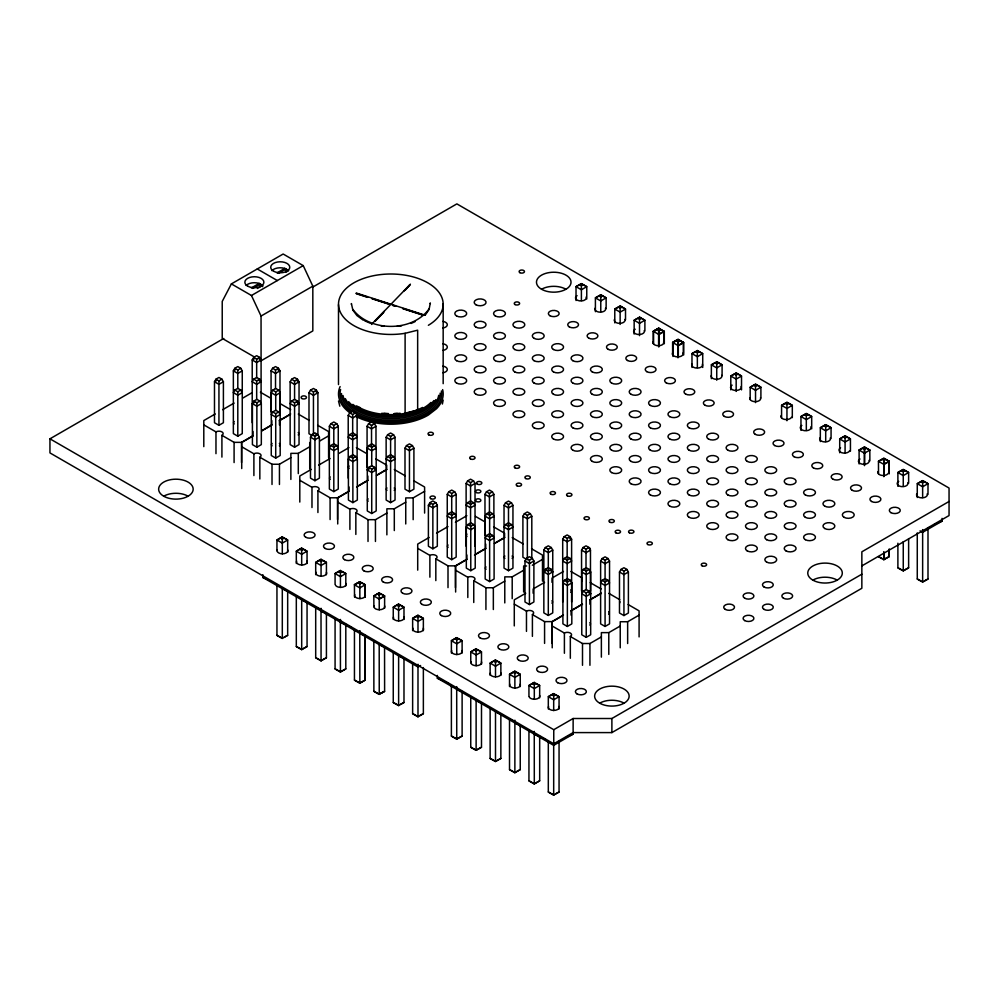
<?xml version="1.0" encoding="UTF-8"?>
<svg xmlns="http://www.w3.org/2000/svg" width="999" height="999" viewBox="0 0 999 999"><rect width="100%" height="100%" fill="white"/><g stroke="black" fill="none" stroke-linecap="round" stroke-linejoin="round"><path stroke-width="1.5" d="M442.382 404.033L443.169 400.112M261.051 360.814L312.824 330.931L312.824 286.164L303.221 265.609L283.154 254.021L231.381 283.903L222.228 301.423L222.228 338.399L254.358 356.955M215.971 379.17L214.485 381.743L214.485 422.727L218.943 425.299L223.401 422.727L223.401 381.743L221.915 379.17L218.943 377.46L215.971 379.17L218.943 380.881L221.915 379.17M234.827 368.281L233.354 370.854L233.354 433.616L237.799 436.188L242.257 433.616L242.257 370.854L240.771 368.281L237.799 366.571L234.827 368.281L237.799 369.992L240.771 368.281M234.827 390.06L233.354 392.632L237.799 395.204L242.257 392.632L240.771 390.06L237.799 388.349L234.827 390.06L237.799 391.77L240.771 390.06M254.433 358.678L252.21 359.965L256.668 362.537L261.114 359.965L259.628 357.392L256.668 355.681L253.696 357.392L252.21 359.965L252.21 422.727M253.696 379.17L252.21 381.743L256.668 384.315L261.114 381.743L259.628 379.17L256.668 377.46L253.696 379.17L256.668 380.881L259.628 379.17M271.066 411.838L271.066 370.854L272.552 368.281L275.524 366.571L278.496 368.281L279.982 370.854L279.982 411.838M253.896 401.061L252.41 403.633L252.41 444.617L256.868 447.19L261.326 444.617L261.326 403.633L259.84 401.061L256.868 399.35L253.896 401.061L256.868 402.784L259.84 401.061M271.266 392.744L272.752 390.172L275.724 388.461L278.696 390.172L280.182 392.744L280.182 455.507L275.724 458.079L271.266 455.507L271.266 392.744L275.724 395.317L280.182 392.744M272.752 411.95L271.266 414.523L275.724 417.095L280.182 414.523L278.696 411.95L275.724 410.239L272.752 411.95L275.724 413.673L278.696 411.95M290.135 381.855L291.621 379.283L294.58 377.572L297.552 379.283L299.038 381.855L299.038 444.617L294.58 447.19L290.135 444.617L290.135 381.855L294.58 384.428L299.038 381.855L296.815 380.569M291.621 401.061L290.135 403.633L294.58 406.206L299.038 403.633L297.552 401.061L294.58 399.35L291.621 401.061L294.58 402.784L297.552 401.061M312.337 435.664L308.991 433.728L308.991 392.744L310.477 390.172L313.449 388.461L316.421 390.172L317.894 392.744L317.894 433.728L315.672 435.015M310.489 437.175L311.975 434.602L314.947 432.879L317.919 434.602L319.405 437.175L319.405 478.146L314.947 480.719L310.489 478.146L310.489 437.175L314.947 439.747L319.405 437.175M329.358 426.286L330.844 423.713L333.803 421.99L336.775 423.713L338.261 426.286L338.261 489.035L333.803 491.608L329.358 489.035L329.358 426.286L333.803 428.858L338.261 426.286M330.844 445.492L329.358 448.064L333.803 450.636L338.261 448.064L336.775 445.492L333.803 443.768L330.844 445.492L333.803 447.202L336.775 445.492M348.214 478.146L348.214 415.397L349.7 412.824L352.672 411.113L355.644 412.824L357.118 415.397L357.118 458.416M349.7 434.602L348.214 437.175L352.672 439.747L357.118 437.175L355.644 434.602L352.672 432.879L349.7 434.602L352.672 436.313L355.644 434.602M367.07 467.27L367.07 426.286L368.556 423.713L371.528 421.99L374.5 423.713L375.986 426.286L375.986 449.051M348.414 459.065L349.9 456.493L352.872 454.782L355.844 456.493L357.33 459.065L357.33 500.049L352.872 502.622L348.414 500.049L348.414 459.065L352.872 461.638L357.33 459.065M367.282 448.176L368.768 445.604L371.728 443.893L374.7 445.604L376.186 448.176L376.186 510.939L371.728 513.511L367.282 510.939L367.282 448.176L371.728 450.749L376.186 448.176M367.282 469.955L368.768 467.382L371.728 465.671L374.7 467.382L376.186 469.955L371.728 472.527L367.282 469.955L369.505 468.668M386.138 437.287L387.624 434.715L390.597 433.004L393.556 434.715L395.042 437.287L395.042 500.049L390.597 502.622L386.138 500.049L386.138 437.287L390.597 439.86L395.042 437.287M387.624 456.493L386.138 459.065L390.597 461.638L395.042 459.065L393.556 456.493L390.597 454.782L387.624 456.493L390.597 458.204L393.556 456.493M404.995 448.176L406.481 445.604L409.453 443.893L412.425 445.604L413.911 448.176L413.911 489.16L409.453 491.733L404.995 489.16L404.995 448.176L409.453 450.749L413.911 448.176M429.882 502.672L428.396 505.244L428.396 546.228L432.854 548.801L437.312 546.228L437.312 505.244L435.826 502.672L432.854 500.949L429.882 502.672L432.854 504.383L435.826 502.672M447.252 494.355L448.738 491.783L451.71 490.072L454.682 491.783L456.168 494.355L456.168 557.105L451.71 559.677L447.252 557.105L447.252 494.355L451.71 496.928L456.168 494.355M448.738 513.561L447.252 516.133L451.71 518.706L456.168 516.133L454.682 513.561L451.71 511.838L448.738 513.561L451.71 515.272L454.682 513.561M466.121 546.228L466.121 483.466L467.594 480.894L470.566 479.183L473.538 480.894L475.024 483.466L475.024 546.228M467.594 502.672L466.121 505.244L470.566 507.817L475.024 505.244L473.538 502.672L470.566 500.949L467.594 502.672L470.566 504.383L473.538 502.672M484.977 535.339L484.977 494.355L486.463 491.783L489.435 490.072L492.395 491.783L493.881 494.355L493.881 517.12M466.321 527.135L467.807 524.562L470.779 522.852L473.751 524.562L475.224 527.135L475.224 568.119L470.779 570.691L466.321 568.119L466.321 527.135L470.779 529.707L475.224 527.135M485.177 516.246L486.663 513.673L489.635 511.963L492.607 513.673L494.093 516.246L494.093 579.008L489.635 581.58L485.177 579.008L485.177 516.246L489.635 518.818L494.093 516.246M486.663 535.452L485.177 538.024L489.635 540.596L494.093 538.024L492.607 535.452L489.635 533.741L486.663 535.452L489.635 537.162L492.607 535.452M504.033 505.357L505.519 502.784L508.491 501.073L511.463 502.784L512.949 505.357L512.949 568.119L508.491 570.691L504.033 568.119L504.033 505.357L508.491 507.929L512.949 505.357M505.519 524.562L504.033 527.135L508.491 529.707L512.949 527.135L511.463 524.562L508.491 522.852L505.519 524.562L508.491 526.273L511.463 524.562M527.347 559.802L522.902 557.23L522.902 516.246L524.388 513.673L527.347 511.963L530.319 513.673L531.805 516.246L531.805 557.23M524.987 561.001L526.473 558.429L529.433 556.718L532.405 558.429L533.891 561.001L533.891 601.985L529.433 604.557L524.987 601.985L524.987 561.001L529.433 563.573L533.891 561.001M543.843 550.112L545.329 547.539L548.301 545.829L551.273 547.539L552.747 550.112L552.747 612.874L548.301 615.446L543.843 612.874L543.843 550.112L548.301 552.684L552.747 550.112M543.843 571.89L545.329 569.318L548.301 567.607L551.273 569.318L552.747 571.89L548.301 574.462L543.843 571.89L546.066 570.604M562.699 601.985L562.699 539.223L564.185 536.65L567.157 534.94L570.129 536.65L571.615 539.223L571.615 601.985M564.185 558.429L562.699 561.001L567.157 563.573L571.615 561.001L570.129 558.429L567.157 556.718L564.185 558.429L567.157 560.152L570.129 558.429M581.555 591.096L581.555 550.112L583.041 547.539L586.013 545.829L588.985 547.539L590.471 550.112L590.471 591.096M562.912 582.904L564.398 580.332L567.357 578.608L570.329 580.332L571.815 582.904L571.815 623.875L567.357 626.448L562.912 623.875L562.912 582.904L567.357 585.476L571.815 582.904M581.768 572.015L583.254 569.442L586.226 567.719L589.185 569.442L590.671 572.015L590.671 634.765L586.226 637.337L581.768 634.765L581.768 572.015L586.226 574.587L590.671 572.015M583.254 591.221L581.768 593.793L586.226 596.366L590.671 593.793L589.185 591.221L586.226 589.497L583.254 591.221L586.226 592.931L589.185 591.221M600.624 561.126L602.11 558.553L605.082 556.83L608.054 558.553L609.54 561.126L609.54 623.875L605.082 626.448L600.624 623.875L600.624 561.126L605.082 563.698L609.54 561.126M602.11 580.332L600.624 582.904L605.082 585.476L609.54 582.904L608.054 580.332L605.082 578.608L602.11 580.332L605.082 582.042L608.054 580.332M619.48 572.015L620.966 569.442L623.938 567.719L626.91 569.442L628.396 572.015L628.396 612.999L623.938 615.559L619.48 612.999L619.48 572.015L623.938 574.587L628.396 572.015M429.095 308.828C412.637 332.168 369.93 332.105 352.872 309.453M425.287 315.01L429.095 309.478L430.294 302.922L430.294 303.571M371.978 323.876L390.996 304.22L425.05 315.197M391.196 304.021L409.815 284.752M374.775 321.166L384.29 311.326M403.658 291.296L410.077 284.665M375.149 321.266L383.604 312.525M405.681 289.685L410.402 284.153M277.035 272.902L284.777 268.431L288.361 270.392L284.777 268.431A9.515 5.495 0 0 0 271.878 270.642M251.323 287.949L259.128 283.454L262.612 285.464L262.612 286.651M278.334 273.351L284.777 269.63L287.163 270.929M252.622 288.399L259.128 284.64L261.451 285.989M257.405 288.461L262.612 285.464L259.128 283.454A9.515 5.495 0 0 0 246.116 285.464M286.039 272.14L288.624 270.642M231.381 283.903L251.461 295.492L303.221 265.609M261.114 404.508L261.051 316.046L312.824 286.164M949.05 501.473L861.85 551.81L861.85 588.274L611.888 732.592L573.139 732.592L553.758 743.78L49.95 452.909L49.95 438.823L223.764 338.461M312.699 287.125L456.868 203.883L949.05 488.049L949.05 515.559L861.85 565.909M216.721 380.457L214.485 381.743L218.943 384.315L223.401 381.743M235.577 369.568L233.354 370.854L237.799 373.426L242.257 370.854M253.696 357.392L256.668 359.103L259.628 357.392M272.552 368.281L275.524 369.992L278.496 368.281M215.235 413.973L203.796 420.579L203.796 446.64M222.652 409.69L234.091 403.097M242.782 398.077L251.686 392.932M254.645 402.347L252.41 403.633L256.868 406.206L261.326 403.633M272.752 390.172L275.724 391.895L278.696 390.172M291.621 379.283L294.58 381.006L297.552 379.283M310.477 390.172L313.449 391.895L316.421 390.172M203.796 424.862L215.971 431.893A4.196 2.423 0 0 1 221.915 431.893A4.196 2.423 0 0 1 221.915 435.327L234.091 442.357L241.521 442.357L252.947 435.751L252.947 431.468M261.651 430.731L271.815 424.862L271.815 420.579M279.233 420.579L290.672 413.973M253.159 435.876L241.721 442.47L241.721 468.543M261.85 430.856L272.015 424.987M289.598 414.835L279.445 420.704L279.445 424.987M311.975 434.602L314.947 436.313L317.919 434.602M330.844 423.713L333.803 425.424L336.775 423.713M349.7 412.824L352.672 414.535L355.644 412.824M586.763 298.963L586.763 286.663L581.393 283.566L576.023 286.663L576.023 300.512M579.632 284.777L581.393 283.766L586.763 286.663L581.393 289.772L576.023 286.663L579.632 284.777L581.393 285.789L583.141 284.777M357.118 415.397L352.672 417.969L348.214 415.397M241.721 446.765L253.896 453.796A4.196 2.423 0 0 1 259.84 453.796A4.196 2.423 0 0 1 259.84 457.217L272.015 464.248L279.445 464.248L290.871 457.654M290.871 479.433L290.871 453.359L298.301 453.359L309.727 446.765M319.692 441.009L328.596 435.876M368.556 423.713L371.528 425.424L374.5 423.713M606.131 308.616L606.131 297.852L600.774 294.755L595.404 297.852L595.404 311.688M599.013 295.966L600.774 294.942L606.131 297.852L600.774 300.949L595.404 297.852L599.013 295.966L600.774 296.978L602.522 295.966M375.986 426.286L371.528 428.858L367.07 426.286M311.238 469.405L299.8 476.011L299.8 502.072M318.656 465.122L330.095 458.516M338.786 453.496L348.951 447.627M349.9 456.493L352.872 458.204L355.844 456.493M368.768 445.604L371.728 447.315L374.7 445.604M387.624 434.715L390.597 436.426L393.556 434.715M625.511 319.805L625.511 309.041L620.142 305.944L614.785 309.041L614.785 322.877M620.142 308.167L621.902 307.143L625.511 309.041L620.142 312.138L614.785 309.041L618.393 307.143L620.142 308.167L620.142 324.438M368.768 467.382L371.728 469.093L374.7 467.382M406.481 445.604L409.453 447.315L412.425 445.604M644.892 330.994L644.892 320.229L639.522 317.133L634.153 320.229L634.153 334.066M639.522 319.343L641.271 318.331L644.892 320.229L639.522 323.326L634.153 320.229L637.762 318.331L639.522 319.343L639.522 335.627M299.8 480.294L311.975 487.325A4.196 2.423 0 0 1 317.919 487.325A4.196 2.423 0 0 1 317.919 490.759L330.095 497.789L337.525 497.789L348.951 491.183L348.951 486.9M357.654 486.163L367.819 480.294L367.819 476.011M376.511 475.274L386.675 469.405L386.675 465.122L375.711 458.791M349.163 491.308L337.724 497.902L337.724 523.963M356.581 487.012L368.019 480.419M376.71 475.399L386.875 469.53M287.675 552.31L287.675 540.009L282.305 536.913L276.948 540.009L276.948 550.774M280.557 538.124L282.305 539.135L284.066 538.124L287.675 540.009L282.305 543.119L276.948 540.009L282.305 536.913M664.31 343.743L664.31 331.443L658.603 328.147L653.234 331.243L653.234 343.544M656.842 329.345L658.603 328.334L660.701 329.558L658.953 330.569L656.842 329.345L653.234 331.243L658.953 334.54L664.31 331.443L660.351 329.345L658.603 330.369L658.603 346.641M653.583 331.443L658.953 328.346L653.583 331.443L653.583 343.743M658.603 334.34L663.96 331.243L663.96 342.008M307.055 563.498L307.055 551.198L301.686 548.101L296.316 551.198L296.316 563.498M299.925 549.313L301.686 550.324L303.446 549.313L307.055 551.198L301.686 554.295L296.316 551.198L301.686 548.101M683.691 354.932L683.691 342.632L677.971 339.335L672.614 342.432L672.614 354.732M676.223 340.534L677.971 339.523L683.691 342.632L678.321 345.729L672.614 342.432L676.223 340.534L678.321 341.758L680.082 340.734M672.964 342.632L678.321 339.535L672.964 342.632L672.964 356.468M337.724 502.185L349.9 509.215A4.196 2.423 0 0 1 355.844 509.215A4.196 2.423 0 0 1 355.844 512.649L368.019 519.68L375.449 519.68L386.875 513.074M386.875 534.852L386.875 508.791L394.305 508.791L405.744 502.185M405.744 523.963L405.744 497.902L413.161 497.902L424.6 491.308M677.971 345.529L683.341 342.432L683.341 353.196M326.423 574.687L326.423 562.387L321.066 559.29L315.696 562.387L315.696 574.687M319.305 560.489L321.066 561.513L322.814 560.489L326.423 562.387L321.066 565.484L315.696 562.387L321.066 559.29M430.619 503.958L428.396 505.244L432.854 507.817L437.312 505.244M702.722 367.457L702.722 353.621L697.352 350.524L691.982 353.621L691.982 367.457M448.738 491.783L451.71 493.494L454.682 491.783M467.594 480.894L470.566 482.604L473.538 480.894M697.352 352.734L699.113 351.723L702.722 353.621L697.352 356.718L691.982 353.621L695.591 351.723L697.352 352.734L697.352 367.482M475.024 483.466L470.566 486.038L466.121 483.466M345.804 585.876L345.804 573.576L340.434 570.479L335.077 573.576L335.077 584.34M338.686 571.678L340.434 572.689L342.195 571.678L345.804 573.576L340.434 576.673L335.077 573.576L340.434 570.479M722.09 375.562L722.09 364.81L716.733 361.713L711.363 364.81L711.363 378.646M486.463 491.783L489.435 493.494L492.395 491.783M716.733 363.923L718.481 362.912L722.09 364.81L716.733 367.907L711.363 364.81L714.972 362.912L716.733 363.923L716.733 380.207M493.881 494.355L489.435 496.928L484.977 494.355M429.145 537.474L417.707 544.08L417.707 570.142M436.563 533.191L448.002 526.585M455.419 522.302L466.858 515.696M354.508 597.09L354.445 584.765L359.815 581.668L365.234 584.79L365.234 597.09M361.576 582.867L365.234 584.79L359.815 587.862L354.445 584.765L359.865 581.693M354.445 584.765L358.117 582.904L359.865 583.916L361.626 582.904M741.52 389.86L741.52 376.024L736.163 372.927L730.793 376.024L730.793 389.86M467.807 524.562L470.779 526.273L473.751 524.562M486.663 513.673L489.635 515.384L492.607 513.673M505.519 502.784L508.491 504.507L511.463 502.784M734.402 374.126L736.163 373.114L741.52 376.024L736.163 379.121L730.793 376.024L734.402 374.126L736.163 375.137L737.911 374.126M276.948 584.602L276.948 635.339L282.305 638.436L287.675 635.339L287.675 590.759M379.245 592.882L373.826 595.953L373.876 606.743M380.944 594.055L384.615 595.978L379.245 599.075L373.826 595.953L379.195 592.857L384.615 595.978L384.615 608.279M380.994 594.08L379.195 595.067L379.245 609.84M379.195 599.05L384.553 595.953M524.388 513.673L527.347 515.384L530.319 513.673M760.901 397.977L760.901 387.212L755.531 384.116L750.174 387.212L750.174 399.513M753.783 385.314L755.531 384.303L760.901 387.212L755.531 390.309L750.174 387.212L753.783 385.314L755.531 386.326L757.292 385.314M531.805 516.246L527.347 518.818L522.902 516.246M296.316 595.791L296.316 646.528L301.686 649.625L307.055 646.528L307.055 601.935M417.707 548.364L429.882 555.394A4.196 2.423 0 0 1 435.826 555.394A4.196 2.423 0 0 1 435.826 558.828L448.002 565.859L455.419 565.859L466.858 559.253L466.858 554.969M475.549 554.233L485.714 548.364L485.714 544.08M494.418 543.344L504.582 537.474L504.582 533.191L493.618 526.86M467.057 559.378L455.631 565.971L455.631 592.032M474.488 555.082L485.926 548.488M494.617 543.468L504.782 537.599M403.983 619.467L403.983 607.167L398.626 604.07L393.256 607.167L393.256 619.467M396.865 605.269L398.626 606.281L400.374 605.269L403.983 607.167L398.626 610.264L393.256 607.167L398.626 604.07M315.696 606.98L315.696 657.717L321.066 660.814L326.423 657.717L326.423 613.124M423.364 630.656L423.364 618.356L417.994 615.259L412.637 618.356L412.637 630.656M792.307 417.644L792.307 405.344L786.95 402.247L781.58 405.344L781.58 417.644M416.246 616.458L417.994 617.469L419.755 616.458L423.364 618.356L417.994 621.453L412.637 618.356L417.994 615.259M785.189 403.446L786.95 402.435L792.307 405.344L786.95 408.441L781.58 405.344L785.189 403.446L786.95 404.458L788.698 403.446M526.473 558.429L529.433 560.152L532.405 558.429M545.329 547.539L548.301 549.263L551.273 547.539M564.185 536.65L567.157 538.374L570.129 536.65M335.077 618.169L335.077 668.905L340.434 672.002L345.804 668.905L345.804 624.313M455.631 570.267L467.807 577.297A4.196 2.423 0 0 1 473.751 577.297A4.196 2.423 0 0 1 473.751 580.719L485.926 587.749L493.344 587.749L504.782 581.143M504.782 602.921L504.782 576.86L512.2 576.86L523.638 570.267M532.33 565.247L542.494 559.378M811.688 428.833L811.688 416.533L806.318 413.436L800.961 416.533L800.961 430.369M804.57 414.635L806.318 413.623L811.688 416.533L806.318 419.63L800.961 416.533L804.57 414.635L806.318 415.646L808.079 414.635M545.329 569.318L548.301 571.041L551.273 569.318M583.041 547.539L586.013 549.263L588.985 547.539M361.626 682.017L359.815 682.991L354.445 680.082L354.445 629.345M354.445 680.082L359.865 683.216L365.234 680.119L365.234 635.526M590.471 550.112L586.013 552.684L581.555 550.112M525.724 593.244L514.285 599.837L514.285 625.911M544.58 582.355L533.154 588.96L533.154 593.244M563.448 571.465L552.01 578.071L552.01 582.355M462.112 653.021L462.112 640.721L456.743 637.624L451.386 640.721L451.386 653.021M831.068 438.486L831.068 427.722L825.698 424.625L820.329 427.722L820.329 441.558M454.995 638.836L456.743 639.847L458.504 638.836L462.112 640.721L456.743 643.818L451.386 640.721L456.743 637.624M823.938 425.824L825.698 424.812L831.068 427.722L825.698 430.819L820.329 427.722L823.938 425.824L825.698 426.835L827.447 425.824M420.591 665.521L417.994 667.007L262.874 577.459L269.543 580.431M564.398 580.332L567.357 582.042L570.329 580.332M583.254 569.442L586.226 571.153L589.185 569.442M602.11 558.553L605.082 560.264L608.054 558.553M379.195 694.18L384.615 691.308L384.553 646.69M379.195 694.367L384.615 691.308L380.944 693.169M481.493 664.21L481.493 651.91L476.123 648.813L470.754 651.91L470.754 662.674M850.436 451.211L850.436 438.911L845.079 435.801L839.709 438.911L839.709 452.747M474.375 650.024L476.123 651.036L477.884 650.024L481.493 651.91L476.123 655.007L470.754 651.91L476.123 648.813M843.318 437.013L845.079 436.001L850.436 438.911L845.079 442.008L839.709 438.911L843.318 437.013L845.079 438.024L846.827 437.013M620.966 569.442L623.938 571.153L626.91 569.442M393.256 651.76L393.256 702.497L398.626 705.594L403.983 702.497L403.983 657.904M514.285 604.133L526.473 611.163A4.196 2.423 0 0 1 532.405 611.163A4.196 2.423 0 0 1 532.405 614.585L544.58 621.615L552.01 621.615L563.448 615.022M570.866 610.726L582.305 604.133M589.722 599.837L601.161 593.244M562.375 615.871L552.21 621.74L552.21 647.802M582.504 604.245L571.078 610.851L571.078 615.134M601.373 593.356L589.934 599.962L589.934 604.245M500.861 675.399L500.861 663.099L495.504 660.002L490.134 663.099L490.134 675.399M864.447 453.184L869.867 450.124L864.447 446.99L859.09 450.087L859.14 463.961M493.743 661.201L495.504 662.225L497.252 661.201L500.861 663.099L495.504 666.196L490.134 663.099L495.504 660.002M859.14 450.124L864.51 447.028L866.258 448.226L864.447 449.213L862.699 448.201M412.637 662.936L412.637 713.673L417.994 716.783L423.364 713.673L423.364 667.557M520.242 686.588L520.242 674.288L514.872 671.191L509.515 674.288L509.515 686.588M513.124 672.389L514.872 673.401L516.633 672.389L520.242 674.288L514.872 677.384L509.515 674.288L514.872 671.191M882.129 459.415L883.878 458.404L885.638 459.415L883.828 460.402L883.828 476.673L883.878 460.427L882.067 459.378L878.458 461.276L878.521 473.613M883.828 464.373L889.197 461.276L889.247 473.613L889.197 461.276L883.828 458.179L878.458 461.276L883.878 464.41L889.247 461.313L885.576 459.378M552.21 626.023L564.398 633.054A4.196 2.423 0 0 1 570.329 633.054A4.196 2.423 0 0 1 570.329 636.488L582.504 643.518L589.934 643.518L601.373 636.912M601.373 657.13L601.373 632.629L608.791 632.629L620.229 626.023M620.229 647.802L620.229 621.74L627.647 621.74L639.085 615.134M539.672 697.801L539.672 685.501L534.303 682.404L528.946 685.501L528.946 696.266M908.628 483.254L908.628 472.502L903.258 469.393L897.889 472.502L897.889 486.338M532.554 683.616L534.303 684.627L536.063 683.616L539.672 685.501L534.303 688.598L528.946 685.501L534.303 682.404M901.498 470.604L903.258 469.592L908.628 472.502L903.258 475.599L897.889 472.502L901.498 470.604L903.258 471.615L905.007 470.604M451.386 685.314L451.386 736.051L456.743 739.148L462.112 736.051L462.112 691.47M559.053 708.99L559.053 696.69L553.683 693.593L548.314 696.69L548.314 708.99M927.996 494.443L927.996 483.678L922.639 480.581L917.269 483.678L917.269 497.514M551.923 694.792L553.683 695.816L555.444 694.792L559.053 696.69L553.683 699.787L548.314 696.69L553.683 693.593M920.878 481.793L922.639 480.769L927.996 483.678L922.639 486.775L917.269 483.678L920.878 481.793L922.639 482.804L924.387 481.793M470.754 696.503L470.754 747.24L476.123 750.336L481.493 747.24L481.493 702.647M490.134 707.692L490.134 758.428L495.504 761.525L500.861 758.428L500.861 713.835M49.95 438.823L553.758 729.695L573.139 718.506L611.888 718.506L861.85 574.188M927.721 528.359L930.256 526.898M573.139 718.506L573.114 734.128L553.683 745.354L437.325 678.171L437.325 675.424M942.057 518.381L942.057 521.128L922.639 532.342L920.054 530.844M883.828 559.515L885.638 558.528M509.515 718.88L509.515 769.617L514.872 772.714L520.242 769.617L520.242 725.024M528.946 730.094L528.946 780.831L534.303 783.928L539.672 780.831L539.672 736.238M897.889 543.219L897.889 567.819L903.258 570.916L908.628 567.819L908.628 538.611M548.314 741.283L548.314 792.02L553.683 795.117L559.053 792.02L559.053 741.283M917.269 532.879L917.269 579.008L922.639 582.105L927.996 579.008L927.996 528.271M284.066 637.237L287.675 635.339M307.055 646.528L301.686 649.437L296.316 646.528M326.423 657.717L321.066 660.626L315.696 657.717M345.804 668.905L340.434 671.803L335.077 668.905M361.576 681.98L365.234 680.119M862.749 448.226L859.09 450.087L864.51 453.221M400.374 704.382L403.983 702.497M419.755 715.571L423.364 713.673M462.112 736.051L456.743 738.96L451.386 736.051M481.493 747.24L476.123 750.149L470.754 747.24M500.861 758.428L495.504 761.338L490.134 758.428M885.576 558.503L889.247 556.63L889.247 548.951L889.197 556.605L883.828 559.702L878.458 556.605L882.129 558.528M520.242 769.617L514.872 772.514L509.515 769.617M905.007 569.717L908.628 567.819M539.672 780.831L534.303 783.74L528.946 780.831M924.387 580.906L927.996 579.008M555.444 793.905L559.053 792.02M411.051 323.464L415.097 321.616M934.065 524.687L942.057 521.128M566.458 737.112L573.114 734.128M405.107 333.304L417.657 330.182L417.657 410.065L405.107 413.186L405.107 333.304A52.335 30.22 0 0 1 338.636 302.035A52.335 30.22 0 0 1 412.275 276.661A52.335 30.22 0 0 1 428.371 325.287M397.227 326.186L401.598 325.824M526.61 565.971L523.638 565.971L523.638 592.032M381.181 325.986L384.103 326.186M356.243 293.019L390.646 304.108M356.393 293.456L366.433 296.691M372.177 298.551L389.398 304.096M392.669 305.157L395.641 306.106M403.047 308.491L423.801 315.185M356.243 293.669L367.707 297.365M372.003 298.751L389.21 304.295M392.47 305.357L395.429 306.306M402.834 308.691L423.564 315.372M364.722 320.829L370.229 323.201M282.255 588.648L286.251 590.421M301.636 599.825L309.628 603.396M326.336 613.398L321.004 611.013L321.004 608.279L321.066 660.814M347.103 625.212L340.384 622.202L340.384 619.467L340.434 672.002M366.471 636.4L359.765 633.391L359.765 630.656L359.865 683.216M379.195 644.605L383.191 646.39M398.564 655.794L406.556 659.365M437.325 678.171L443.981 681.143M456.693 689.36L463.349 692.332M476.073 700.536L480.069 702.322M495.442 711.725L503.434 715.296M514.872 722.951L520.204 725.324M534.253 734.128L540.909 737.112M683.341 342.432L679.732 340.534L677.971 341.546L677.971 357.829M866.208 448.201L869.867 450.124M897.889 567.819L901.498 569.717M917.269 579.008L920.878 580.906M276.948 635.339L282.305 638.249M373.826 640.534L373.876 691.308L379.245 694.218M393.256 702.497L398.626 705.394M412.637 713.673L417.994 716.583M548.314 792.02L553.683 794.929M621.902 307.143L620.142 305.944M641.271 318.331L639.522 317.133M699.113 351.723L697.352 350.524M718.481 362.912L716.733 361.713M257.267 268.968L277.347 280.557M258.891 358.678L261.114 359.965M277.747 369.568L279.982 370.854L275.524 373.426L271.066 370.854M315.672 391.458L317.894 392.744L313.449 395.317L308.991 392.744M569.38 537.937L571.615 539.223L567.157 541.795L562.699 539.223M258.891 380.457L261.114 381.743M296.815 402.347L299.038 403.633M260.377 392.207L271.328 398.526M279.708 403.371L290.672 409.69M298.301 414.098L309.253 420.429M317.632 425.262L328.596 431.593L328.596 457.654M356.381 447.627L367.345 453.958M394.305 469.53L405.269 475.849M413.636 480.694L424.6 487.012L424.6 513.074M475.499 516.408L485.239 522.027M512.2 537.599L523.164 543.918M531.543 548.763L542.494 555.082L542.494 581.143M570.866 571.465L581.83 577.797M590.209 582.629L601.161 588.96M608.791 593.356L619.755 599.687M628.121 604.52L639.085 610.851L639.085 636.912M373.963 468.668L376.186 469.955M550.524 570.604L552.747 571.89M588.448 592.507L590.671 593.793M377.435 594.055L379.245 595.104M317.245 607.804L319.792 609.265M348.376 625.774L350.974 627.272M445.304 681.73L447.852 683.204M511.063 719.705L513.611 721.166M542.245 737.699L544.792 739.173M373.826 691.271L379.245 694.405L379.195 643.568M363.349 320.242L356.955 315.572L352.872 310.115L351.386 303.571L351.386 304.233M251.461 295.492L261.051 316.046M338.499 400.986L339.822 406.193M922.639 482.804L922.639 497.539M922.639 529.607L922.639 582.105M903.258 471.615L903.258 486.351M903.258 541.708L903.258 570.916M883.878 552.047L883.878 559.727L883.828 552.01M869.817 450.087L869.867 460.889M845.079 438.024L845.079 452.759M825.698 426.835L825.698 441.583M806.318 415.646L806.318 430.394M786.95 404.458L786.95 420.741M755.531 386.326L755.531 402.609M736.163 375.137L736.163 391.421M678.321 341.758L678.321 356.493M658.953 330.569L658.953 346.84M627.647 621.74L627.647 643.518M623.938 571.153L623.938 615.559M611.888 718.506L611.888 732.592M608.791 632.629L608.791 654.407M605.082 560.264L605.082 580.394M605.082 582.042L605.082 626.448M600.774 296.978L600.774 311.713M589.934 643.518L589.934 665.297M586.226 571.153L586.226 589.76M586.226 592.931L586.226 637.337M586.013 549.263L586.013 569.38M582.504 643.518L582.504 665.297M581.393 285.789L581.393 300.524M570.329 636.488L570.329 658.266M567.357 578.608L567.357 580.332M567.357 582.042L567.357 626.448M567.157 538.374L567.157 558.491M567.157 560.152L567.157 580.269M564.398 633.054L564.398 653.271M553.758 729.695L553.758 743.78M553.683 695.816L553.683 710.551M553.683 742.607L553.683 795.117M552.01 621.615L552.01 643.393M548.301 549.263L548.301 569.38M548.301 571.041L548.301 615.446M544.58 621.615L544.58 643.393M534.303 684.627L534.303 699.362M534.253 731.393L534.303 783.928M532.405 614.585L532.405 636.363M529.433 560.152L529.433 604.557M527.347 515.384L527.347 558.279M526.473 611.163L526.473 631.38M514.872 673.401L514.872 688.149M514.872 720.204L514.872 772.714M512.2 576.86L512.2 598.638M508.491 504.507L508.491 524.625M508.491 526.273L508.491 570.691M495.504 662.225L495.504 676.96M495.504 710.714L495.504 761.525M493.344 587.749L493.344 609.527M489.635 515.384L489.635 535.514M489.635 537.162L489.635 581.58M489.435 493.494L489.435 513.623M485.926 587.749L485.926 609.527M476.123 651.036L476.123 665.771M476.123 699.525L476.123 750.336M473.751 580.719L473.751 602.497M470.779 526.273L470.779 570.691M470.566 482.604L470.566 502.734M470.566 504.383L470.566 524.512M467.807 577.297L467.807 597.514M456.743 639.847L456.743 654.582M456.693 686.613L456.743 739.148M455.419 565.859L455.419 587.637M451.71 493.494L451.71 513.623M451.71 515.272L451.71 559.677M448.002 565.859L448.002 587.637M443.169 303.796L443.169 383.678M435.826 558.828L435.826 580.606M432.854 504.383L432.854 548.801M429.882 555.394L429.882 577.172M417.994 617.469L417.994 632.217M417.994 664.273L417.994 716.783M413.161 497.902L413.161 519.68M409.453 447.315L409.453 491.733M398.626 606.281L398.626 621.028M398.626 654.782L398.626 705.594M394.305 508.791L394.305 530.569M390.597 436.426L390.597 456.555M390.597 458.204L390.597 502.622M375.449 519.68L375.449 541.458M371.728 447.315L371.728 465.934M371.728 469.093L371.728 513.511M371.603 323.788L371.603 324.45M371.528 425.424L371.528 445.554M368.019 519.68L368.019 541.458M365.184 584.765L365.184 597.065M365.184 635.501L365.184 680.082M359.815 583.878L359.865 598.651M355.844 512.649L355.844 534.428M352.872 458.204L352.872 502.622M352.672 414.535L352.672 434.665M352.672 436.313L352.672 456.443M349.9 509.215L349.9 529.445M340.434 572.689L340.434 587.437M338.499 304.67L338.499 384.553M337.525 497.789L337.525 519.567M333.803 425.424L333.803 445.554M333.803 447.202L333.803 491.608M330.095 497.789L330.095 519.567M321.066 561.513L321.066 576.248M317.919 490.759L317.919 512.537M314.947 436.313L314.947 480.719M313.449 391.895L313.449 434.79M311.975 487.325L311.975 507.542M309.727 442.47L309.727 468.543M301.686 550.324L301.686 565.059M301.686 598.813L301.686 649.625M298.301 453.359L298.301 473.588M294.58 381.006L294.58 399.612M294.58 402.784L294.58 447.19M284.777 268.431L284.777 269.63M282.305 539.135L282.305 553.871M282.305 587.624L282.305 638.436M279.445 464.248L279.445 484.478M275.724 391.895L275.724 410.502M275.724 413.673L275.724 458.079M275.524 369.992L275.524 388.599M272.015 464.248L272.015 484.478M262.874 574.712L262.937 577.484M259.84 457.217L259.84 478.996M259.128 283.454L259.128 284.64M256.868 402.784L256.868 447.19M256.668 359.103L256.668 377.722M256.668 380.881L256.668 399.488M253.896 453.796L253.896 475.574M241.521 442.357L241.521 462.574M237.799 369.992L237.799 388.599M237.799 391.77L237.799 436.188M234.091 442.357L234.091 462.574M221.915 435.327L221.915 457.105M218.943 380.881L218.943 425.299M215.971 431.893L215.971 453.671M512.125 556.018A4.196 2.423 0 0 1 512.125 558.441M504.857 558.441A4.196 2.423 0 0 1 504.857 556.018M486.001 569.33A4.196 2.423 0 0 1 486.001 566.908M466.933 536.55A4.196 2.423 0 0 1 466.933 534.128M448.076 547.44A4.196 2.423 0 0 1 448.076 545.004M349.026 468.481A4.196 2.423 0 0 1 349.026 466.046M330.169 479.37A4.196 2.423 0 0 1 330.169 476.935M394.23 487.949A4.196 2.423 0 0 1 394.23 490.372M386.95 490.372A4.196 2.423 0 0 1 386.95 487.949M368.094 501.261A4.196 2.423 0 0 1 368.094 498.838M298.226 432.517A4.196 2.423 0 0 1 298.226 434.94M279.37 443.406A4.196 2.423 0 0 1 279.37 445.829M272.09 445.829A4.196 2.423 0 0 1 272.09 443.406M234.166 423.938A4.196 2.423 0 0 1 234.166 421.516M812.836 580.119A17.258 9.965 0 0 0 841.707 575.649A17.258 9.965 0 0 0 820.566 563.436A17.258 9.965 0 0 0 812.836 580.119A17.258 9.965 0 0 1 837.237 580.119M541.545 289.248A17.258 9.965 0 0 0 570.429 284.777A17.258 9.965 0 0 0 549.288 272.565A17.258 9.965 0 0 0 541.545 289.248A17.258 9.965 0 0 1 565.958 289.248M599.687 703.171A17.258 9.965 0 0 0 628.558 698.701A17.258 9.965 0 0 0 607.417 686.5A17.258 9.965 0 0 0 599.687 703.171A17.258 9.965 0 0 1 624.088 703.171M442.907 321.403A5.932 3.422 0 0 1 447.302 324.712A5.932 3.422 0 0 1 442.907 328.022M163.699 496.203A17.258 9.965 0 0 0 192.57 491.745A17.258 9.965 0 0 0 171.428 479.532A17.258 9.965 0 0 0 163.699 496.203A17.258 9.965 0 0 1 188.112 496.203M442.907 366.146A5.932 3.422 0 0 1 447.302 369.455A5.932 3.422 0 0 1 442.907 372.764M760.489 397.739A5.395 3.109 0 0 1 755.281 401.66A5.395 3.109 0 0 1 750.062 397.739M588.361 547.514A2.697 1.561 0 0 1 589.572 550.112M442.907 343.768A5.932 3.422 0 0 1 447.302 347.078A5.932 3.422 0 0 1 442.907 350.387M345.816 583.453A5.395 3.109 0 0 1 342.008 587.262A5.395 3.109 0 0 1 335.402 585.064M365.197 594.63A5.395 3.109 0 0 1 359.99 598.551A5.395 3.109 0 0 1 354.77 594.63M462.075 650.574A5.395 3.109 0 0 1 456.868 654.495A5.395 3.109 0 0 1 451.66 650.574M481.456 661.763A5.395 3.109 0 0 1 476.248 665.684A5.395 3.109 0 0 1 471.041 661.763M500.836 672.951A5.395 3.109 0 0 1 495.629 676.872A5.395 3.109 0 0 1 490.409 672.951M520.217 684.128A5.395 3.109 0 0 1 514.997 688.049A5.395 3.109 0 0 1 509.79 684.128M539.585 695.316A5.395 3.109 0 0 1 535.776 699.138A5.395 3.109 0 0 1 529.17 696.927M558.965 706.505A5.395 3.109 0 0 1 553.758 710.426A5.395 3.109 0 0 1 548.551 706.505M624.85 319.43A5.395 3.109 0 0 1 619.642 323.351A5.395 3.109 0 0 1 614.422 319.43M927.134 493.943A5.395 3.109 0 0 1 921.927 497.864A5.395 3.109 0 0 1 916.707 493.943M907.754 482.767A5.395 3.109 0 0 1 901.148 486.575A5.395 3.109 0 0 1 898.725 481.368M888.373 473.189A5.395 3.109 0 0 1 881.767 475.387A5.395 3.109 0 0 1 877.959 471.578M869.005 460.389A5.395 3.109 0 0 1 862.399 464.198A5.395 3.109 0 0 1 859.977 458.991M849.625 450.811A5.395 3.109 0 0 1 841.72 452.709A5.395 3.109 0 0 1 840.596 447.802M830.244 438.012A5.395 3.109 0 0 1 825.037 441.933A5.395 3.109 0 0 1 819.829 438.012M810.876 426.823A5.395 3.109 0 0 1 804.257 430.644A5.395 3.109 0 0 1 801.847 425.424M791.495 417.245A5.395 3.109 0 0 1 784.889 419.455A5.395 3.109 0 0 1 781.068 415.634M741.108 386.551A5.395 3.109 0 0 1 734.502 390.359A5.395 3.109 0 0 1 732.092 385.152M721.74 375.362A5.395 3.109 0 0 1 716.52 379.283A5.395 3.109 0 0 1 711.313 375.362M702.359 364.173A5.395 3.109 0 0 1 697.152 368.094A5.395 3.109 0 0 1 691.932 364.173M682.979 352.984A5.395 3.109 0 0 1 677.772 356.905A5.395 3.109 0 0 1 672.564 352.984M663.598 341.808A5.395 3.109 0 0 1 658.391 345.716A5.395 3.109 0 0 1 653.184 341.808M644.23 330.619A5.395 3.109 0 0 1 637.624 334.428A5.395 3.109 0 0 1 635.202 329.22M403.946 617.007A5.395 3.109 0 0 1 398.738 620.928A5.395 3.109 0 0 1 393.531 617.007M384.578 605.819A5.395 3.109 0 0 1 379.358 609.74A5.395 3.109 0 0 1 374.15 605.819M307.068 561.076A5.395 3.109 0 0 1 301.848 564.997A5.395 3.109 0 0 1 296.641 561.076M287.687 549.887A5.395 3.109 0 0 1 282.48 553.808A5.395 3.109 0 0 1 277.26 549.887M326.436 572.265A5.395 3.109 0 0 1 321.228 576.186A5.395 3.109 0 0 1 316.021 572.265M586.101 297.053A5.395 3.109 0 0 1 579.482 300.861A5.395 3.109 0 0 1 577.072 295.654M605.469 308.241A5.395 3.109 0 0 1 600.262 312.163A5.395 3.109 0 0 1 595.054 308.241M423.326 628.196A5.395 3.109 0 0 1 418.119 632.117A5.395 3.109 0 0 1 412.899 628.196M608.716 611.775A4.196 2.423 0 0 1 608.716 614.21M619.88 602.734A4.196 2.423 0 0 1 619.88 601.473M589.86 622.664A4.196 2.423 0 0 1 589.86 625.099M570.791 589.885A4.196 2.423 0 0 1 570.791 592.307M581.955 580.844A4.196 2.423 0 0 1 581.955 579.582M551.935 600.774A4.196 2.423 0 0 1 551.935 603.196M442.632 389.598A52.335 30.22 0 0 1 436.538 408.703L428.371 415.035A52.335 30.22 0 0 1 355.607 416.321M350.399 413.161A52.335 30.22 0 0 1 340.097 386.576M441.383 390.934A50.787 29.321 0 0 1 413.549 420.042A50.787 29.321 0 0 1 356.518 415.422M351.486 412.35A50.787 29.321 0 0 1 340.597 389.535M440.172 393.094A49.338 28.484 0 0 1 391.221 421.803A49.338 28.484 0 0 1 341.496 393.531M438.698 395.304A48.102 27.772 0 0 1 391.059 420.304A48.102 27.772 0 0 1 343.032 395.554M435.839 399.625A47.14 27.223 0 0 1 389.922 418.718A47.14 27.223 0 0 1 345.329 398.613M433.853 400.587A46.541 26.873 0 0 1 391.895 417.182A46.541 26.873 0 0 1 348.676 401.698M430.969 402.422A46.341 26.761 0 0 1 352.872 404.383M422.527 407.455A46.541 26.873 0 0 1 359.19 407.48M397.29 413.361A50.787 29.321 0 0 1 394.33 413.536M388.461 413.574A50.787 29.321 0 0 1 384.028 413.336M360.364 407.742A50.787 29.321 0 0 1 356.518 405.894M400.149 413.261A47.14 27.223 0 0 1 394.018 413.736M387.874 413.748A47.14 27.223 0 0 1 381.73 413.286M864.51 465.522L864.51 449.238L864.447 465.484M430.744 498.651A2.697 1.561 0 0 0 435.252 497.952A2.697 1.561 0 0 0 431.955 496.053A2.697 1.561 0 0 0 430.744 498.651M702.022 565.771A2.697 1.561 0 0 0 706.53 565.084A2.697 1.561 0 0 0 703.234 563.174A2.697 1.561 0 0 0 702.022 565.771M301.885 398.526A2.697 1.561 0 0 0 306.393 397.827A2.697 1.561 0 0 0 303.097 395.916A2.697 1.561 0 0 0 301.885 398.526M630.943 461.376A5.932 3.422 0 0 0 640.871 459.84A5.932 3.422 0 0 0 633.603 455.644A5.932 3.422 0 0 0 630.943 461.376M553.434 416.633A5.932 3.422 0 0 0 563.361 415.097A5.932 3.422 0 0 0 556.093 410.901A5.932 3.422 0 0 0 553.434 416.633M630.943 483.753A5.932 3.422 0 0 0 640.871 482.217A5.932 3.422 0 0 0 633.603 478.022A5.932 3.422 0 0 0 630.943 483.753M514.685 327.135A5.932 3.422 0 0 0 524.612 325.599A5.932 3.422 0 0 0 517.345 321.403A5.932 3.422 0 0 0 514.685 327.135M611.563 472.564A5.932 3.422 0 0 0 621.49 471.029A5.932 3.422 0 0 0 614.223 466.833A5.932 3.422 0 0 0 611.563 472.564M708.453 506.131A5.932 3.422 0 0 0 718.381 504.595A5.932 3.422 0 0 0 711.113 500.399A5.932 3.422 0 0 0 708.453 506.131M615.933 532.854A2.697 1.561 0 0 0 620.454 532.155A2.697 1.561 0 0 0 617.145 530.257A2.697 1.561 0 0 0 615.933 532.854M650.324 472.564A5.932 3.422 0 0 0 660.252 471.029A5.932 3.422 0 0 0 652.984 466.833A5.932 3.422 0 0 0 650.324 472.564M609.74 522.152A2.697 1.561 0 0 0 614.26 521.453A2.697 1.561 0 0 0 610.951 519.542A2.697 1.561 0 0 0 609.74 522.152M650.324 450.187A5.932 3.422 0 0 0 660.252 448.651A5.932 3.422 0 0 0 652.984 444.455A5.932 3.422 0 0 0 650.324 450.187M766.583 494.942A5.932 3.422 0 0 0 776.51 493.406A5.932 3.422 0 0 0 769.242 489.21A5.932 3.422 0 0 0 766.583 494.942M890.921 512.649A5.482 3.159 0 0 0 900.087 511.238A5.482 3.159 0 0 0 893.381 507.367A5.482 3.159 0 0 0 890.921 512.649M785.963 506.131A5.932 3.422 0 0 0 795.891 504.595A5.932 3.422 0 0 0 788.623 500.399A5.932 3.422 0 0 0 785.963 506.131M475.924 304.757A5.932 3.422 0 0 0 485.851 303.221A5.932 3.422 0 0 0 478.583 299.026A5.932 3.422 0 0 0 475.924 304.757M516.97 485.789A2.697 1.561 0 0 0 521.478 485.089A2.697 1.561 0 0 0 518.181 483.179A2.697 1.561 0 0 0 516.97 485.789M428.808 434.89A2.697 1.561 0 0 0 433.316 434.19A2.697 1.561 0 0 0 430.007 432.28A2.697 1.561 0 0 0 428.808 434.89M747.202 461.376A5.932 3.422 0 0 0 757.13 459.84A5.932 3.422 0 0 0 749.862 455.644A5.932 3.422 0 0 0 747.202 461.376M550.886 494.18A2.697 1.561 0 0 0 555.394 493.481A2.697 1.561 0 0 0 552.085 491.57A2.697 1.561 0 0 0 550.886 494.18M475.924 349.5A5.932 3.422 0 0 0 485.851 347.964A5.932 3.422 0 0 0 478.583 343.768A5.932 3.422 0 0 0 475.924 349.5M456.555 360.689A5.932 3.422 0 0 0 466.483 359.153A5.932 3.422 0 0 0 459.215 354.957A5.932 3.422 0 0 0 456.555 360.689M805.344 539.685A5.932 3.422 0 0 0 815.271 538.149A5.932 3.422 0 0 0 808.004 533.953A5.932 3.422 0 0 0 805.344 539.685M519.88 272.665A2.697 1.561 0 0 0 524.388 271.978A2.697 1.561 0 0 0 521.091 270.067A2.697 1.561 0 0 0 519.88 272.665M766.583 562.062A5.932 3.422 0 0 0 776.51 560.526A5.932 3.422 0 0 0 769.242 556.331A5.932 3.422 0 0 0 766.583 562.062M470.467 458.941A2.697 1.561 0 0 0 474.975 458.241A2.697 1.561 0 0 0 471.678 456.331A2.697 1.561 0 0 0 470.467 458.941M650.324 427.822A5.932 3.422 0 0 0 660.252 426.286A5.932 3.422 0 0 0 652.984 422.09A5.932 3.422 0 0 0 650.324 427.822M785.963 528.496A5.932 3.422 0 0 0 795.891 526.972A5.932 3.422 0 0 0 788.623 522.777A5.932 3.422 0 0 0 785.963 528.496M456.555 338.324A5.932 3.422 0 0 0 466.483 336.788A5.932 3.422 0 0 0 459.215 332.592A5.932 3.422 0 0 0 456.555 338.324M567.345 495.854A2.697 1.561 0 0 0 571.865 495.154A2.697 1.561 0 0 0 568.556 493.256A2.697 1.561 0 0 0 567.345 495.854M475.924 327.135A5.932 3.422 0 0 0 485.851 325.599A5.932 3.422 0 0 0 478.583 321.403A5.932 3.422 0 0 0 475.924 327.135M747.202 528.496A5.932 3.422 0 0 0 757.13 526.972A5.932 3.422 0 0 0 749.862 522.777A5.932 3.422 0 0 0 747.202 528.496M766.583 517.32A5.932 3.422 0 0 0 776.51 515.784A5.932 3.422 0 0 0 769.242 511.588A5.932 3.422 0 0 0 766.583 517.32M871.54 501.473A5.482 3.159 0 0 0 880.706 500.049A5.482 3.159 0 0 0 874 496.178A5.482 3.159 0 0 0 871.54 501.473M747.202 506.131A5.932 3.422 0 0 0 757.13 504.595A5.932 3.422 0 0 0 749.862 500.399A5.932 3.422 0 0 0 747.202 506.131M495.304 315.946A5.932 3.422 0 0 0 505.232 314.41A5.932 3.422 0 0 0 497.964 310.214A5.932 3.422 0 0 0 495.304 315.946M495.304 360.689A5.932 3.422 0 0 0 505.232 359.153A5.932 3.422 0 0 0 497.964 354.957A5.932 3.422 0 0 0 495.304 360.689M727.834 517.32A5.932 3.422 0 0 0 737.761 515.784A5.932 3.422 0 0 0 730.494 511.588A5.932 3.422 0 0 0 727.834 517.32M475.924 394.255A5.932 3.422 0 0 0 485.851 392.719A5.932 3.422 0 0 0 478.583 388.524A5.932 3.422 0 0 0 475.924 394.255M475.924 371.878A5.932 3.422 0 0 0 485.851 370.342A5.932 3.422 0 0 0 478.583 366.146A5.932 3.422 0 0 0 475.924 371.878M727.834 494.942A5.932 3.422 0 0 0 737.761 493.406A5.932 3.422 0 0 0 730.494 489.21A5.932 3.422 0 0 0 727.834 494.942M514.685 371.878A5.932 3.422 0 0 0 524.612 370.342A5.932 3.422 0 0 0 517.345 366.146A5.932 3.422 0 0 0 514.685 371.878M572.814 360.689A5.932 3.422 0 0 0 582.742 359.153A5.932 3.422 0 0 0 575.474 354.957A5.932 3.422 0 0 0 572.814 360.689M689.073 472.564A5.932 3.422 0 0 0 699 471.029A5.932 3.422 0 0 0 691.733 466.833A5.932 3.422 0 0 0 689.073 472.564M514.685 394.255A5.932 3.422 0 0 0 524.612 392.719A5.932 3.422 0 0 0 517.345 388.524A5.932 3.422 0 0 0 514.685 394.255M611.563 450.187A5.932 3.422 0 0 0 621.49 448.651A5.932 3.422 0 0 0 614.223 444.455A5.932 3.422 0 0 0 611.563 450.187M534.053 427.822A5.932 3.422 0 0 0 543.98 426.286A5.932 3.422 0 0 0 536.713 422.09A5.932 3.422 0 0 0 534.053 427.822M572.814 427.822A5.932 3.422 0 0 0 582.742 426.286A5.932 3.422 0 0 0 575.474 422.09A5.932 3.422 0 0 0 572.814 427.822M515.034 304.558A2.697 1.561 0 0 0 519.542 303.858A2.697 1.561 0 0 0 516.246 301.948A2.697 1.561 0 0 0 515.034 304.558M525.686 478.521A2.697 1.561 0 0 0 530.207 477.822A2.697 1.561 0 0 0 526.898 475.911A2.697 1.561 0 0 0 525.686 478.521M611.563 405.444A5.932 3.422 0 0 0 621.49 403.908A5.932 3.422 0 0 0 614.223 399.712A5.932 3.422 0 0 0 611.563 405.444M629.358 532.779A2.697 1.561 0 0 0 633.865 532.08A2.697 1.561 0 0 0 630.569 530.169A2.697 1.561 0 0 0 629.358 532.779M689.073 517.32A5.932 3.422 0 0 0 699 515.784A5.932 3.422 0 0 0 691.733 511.588A5.932 3.422 0 0 0 689.073 517.32M553.434 438.998A5.932 3.422 0 0 0 563.361 437.462A5.932 3.422 0 0 0 556.093 433.266A5.932 3.422 0 0 0 553.434 438.998M495.304 405.444A5.932 3.422 0 0 0 505.232 403.908A5.932 3.422 0 0 0 497.964 399.712A5.932 3.422 0 0 0 495.304 405.444M476.273 492.495A2.697 1.561 0 0 0 480.794 491.808A2.697 1.561 0 0 0 477.485 489.897A2.697 1.561 0 0 0 476.273 492.495M646.828 371.665A5.395 3.109 0 0 0 655.856 370.267A5.395 3.109 0 0 0 649.25 366.446A5.395 3.109 0 0 0 646.828 371.665M592.195 416.633A5.932 3.422 0 0 0 602.122 415.097A5.932 3.422 0 0 0 594.855 410.901A5.932 3.422 0 0 0 592.195 416.633M727.834 450.187A5.932 3.422 0 0 0 737.761 448.651A5.932 3.422 0 0 0 730.494 444.455A5.932 3.422 0 0 0 727.834 450.187M727.834 539.685A5.932 3.422 0 0 0 737.761 538.149A5.932 3.422 0 0 0 730.494 533.953A5.932 3.422 0 0 0 727.834 539.685M584.79 519.355A2.697 1.561 0 0 0 589.298 518.656A2.697 1.561 0 0 0 586.001 516.745A2.697 1.561 0 0 0 584.79 519.355M514.685 349.5A5.932 3.422 0 0 0 524.612 347.964A5.932 3.422 0 0 0 517.345 343.768A5.932 3.422 0 0 0 514.685 349.5M650.324 494.942A5.932 3.422 0 0 0 660.252 493.406A5.932 3.422 0 0 0 652.984 489.21A5.932 3.422 0 0 0 650.324 494.942M534.053 360.689A5.932 3.422 0 0 0 543.98 359.153A5.932 3.422 0 0 0 536.713 354.957A5.932 3.422 0 0 0 534.053 360.689M669.705 461.376A5.932 3.422 0 0 0 679.632 459.84A5.932 3.422 0 0 0 672.364 455.644A5.932 3.422 0 0 0 669.705 461.376M689.073 494.942A5.932 3.422 0 0 0 699 493.406A5.932 3.422 0 0 0 691.733 489.21A5.932 3.422 0 0 0 689.073 494.942M518.881 660.327A5.482 3.159 0 0 0 528.046 658.903A5.482 3.159 0 0 0 521.328 655.032A5.482 3.159 0 0 0 518.881 660.327M630.943 438.998A5.932 3.422 0 0 0 640.871 437.462A5.932 3.422 0 0 0 633.603 433.266A5.932 3.422 0 0 0 630.943 438.998M441.371 615.584A5.482 3.159 0 0 0 450.537 614.16A5.482 3.159 0 0 0 443.831 610.289A5.482 3.159 0 0 0 441.371 615.584M514.685 416.633A5.932 3.422 0 0 0 524.612 415.097A5.932 3.422 0 0 0 517.345 410.901A5.932 3.422 0 0 0 514.685 416.633M592.195 371.878A5.932 3.422 0 0 0 602.122 370.342A5.932 3.422 0 0 0 594.855 366.146A5.932 3.422 0 0 0 592.195 371.878M577.01 693.893A5.482 3.159 0 0 0 586.176 692.469A5.482 3.159 0 0 0 579.47 688.598A5.482 3.159 0 0 0 577.01 693.893M611.563 383.067A5.932 3.422 0 0 0 621.49 381.531A5.932 3.422 0 0 0 614.223 377.335A5.932 3.422 0 0 0 611.563 383.067M724.337 416.408A5.395 3.109 0 0 0 733.366 415.01A5.395 3.109 0 0 0 726.76 411.201A5.395 3.109 0 0 0 724.337 416.408M572.814 450.187A5.932 3.422 0 0 0 582.742 448.651A5.932 3.422 0 0 0 575.474 444.455A5.932 3.422 0 0 0 572.814 450.187M592.195 438.998A5.932 3.422 0 0 0 602.122 437.462A5.932 3.422 0 0 0 594.855 433.266A5.932 3.422 0 0 0 592.195 438.998M766.583 539.685A5.932 3.422 0 0 0 776.51 538.149A5.932 3.422 0 0 0 769.242 533.953A5.932 3.422 0 0 0 766.583 539.685M534.053 405.444A5.932 3.422 0 0 0 543.98 403.908A5.932 3.422 0 0 0 536.713 399.712A5.932 3.422 0 0 0 534.053 405.444M592.195 394.255A5.932 3.422 0 0 0 602.122 392.719A5.932 3.422 0 0 0 594.855 388.524A5.932 3.422 0 0 0 592.195 394.255M572.814 405.444A5.932 3.422 0 0 0 582.742 403.908A5.932 3.422 0 0 0 575.474 399.712A5.932 3.422 0 0 0 572.814 405.444M832.791 479.095A5.482 3.159 0 0 0 841.957 477.672A5.482 3.159 0 0 0 835.239 473.801A5.482 3.159 0 0 0 832.791 479.095M755.281 434.34A5.482 3.159 0 0 0 764.447 432.929A5.482 3.159 0 0 0 757.741 429.046A5.482 3.159 0 0 0 755.281 434.34M785.963 483.753A5.932 3.422 0 0 0 795.891 482.217A5.932 3.422 0 0 0 788.623 478.022A5.932 3.422 0 0 0 785.963 483.753M344.48 559.64A5.482 3.159 0 0 0 353.646 558.229A5.482 3.159 0 0 0 346.94 554.345A5.482 3.159 0 0 0 344.48 559.64M650.324 405.444A5.932 3.422 0 0 0 660.252 403.908A5.932 3.422 0 0 0 652.984 399.712A5.932 3.422 0 0 0 650.324 405.444M608.079 349.288A5.395 3.109 0 0 0 617.095 347.889A5.395 3.109 0 0 0 610.489 344.081A5.395 3.109 0 0 0 608.079 349.288M534.053 338.324A5.932 3.422 0 0 0 543.98 336.788A5.932 3.422 0 0 0 536.713 332.592A5.932 3.422 0 0 0 534.053 338.324M669.705 506.131A5.932 3.422 0 0 0 679.632 504.595A5.932 3.422 0 0 0 672.364 500.399A5.932 3.422 0 0 0 669.705 506.131M515.034 467.894A2.697 1.561 0 0 0 519.542 467.195A2.697 1.561 0 0 0 516.246 465.284A2.697 1.561 0 0 0 515.034 467.894M647.764 544.517A2.697 1.561 0 0 0 652.272 543.818A2.697 1.561 0 0 0 648.975 541.92A2.697 1.561 0 0 0 647.764 544.517M476.273 501.448A2.697 1.561 0 0 0 480.794 500.749A2.697 1.561 0 0 0 477.485 498.851A2.697 1.561 0 0 0 476.273 501.448M477.247 484.115A2.697 1.561 0 0 0 481.755 483.416A2.697 1.561 0 0 0 478.459 481.506A2.697 1.561 0 0 0 477.247 484.115M495.304 338.324A5.932 3.422 0 0 0 505.232 336.788A5.932 3.422 0 0 0 497.964 332.592A5.932 3.422 0 0 0 495.304 338.324M456.555 383.067A5.932 3.422 0 0 0 466.483 381.531A5.932 3.422 0 0 0 459.215 377.335A5.932 3.422 0 0 0 456.555 383.067M495.304 383.067A5.932 3.422 0 0 0 505.232 381.531A5.932 3.422 0 0 0 497.964 377.335A5.932 3.422 0 0 0 495.304 383.067M553.434 349.5A5.932 3.422 0 0 0 563.361 347.964A5.932 3.422 0 0 0 556.093 343.768A5.932 3.422 0 0 0 553.434 349.5M553.434 371.878A5.932 3.422 0 0 0 563.361 370.342A5.932 3.422 0 0 0 556.093 366.146A5.932 3.422 0 0 0 553.434 371.878M534.053 383.067A5.932 3.422 0 0 0 543.98 381.531A5.932 3.422 0 0 0 536.713 377.335A5.932 3.422 0 0 0 534.053 383.067M553.434 394.255A5.932 3.422 0 0 0 563.361 392.719A5.932 3.422 0 0 0 556.093 388.524A5.932 3.422 0 0 0 553.434 394.255M572.814 383.067A5.932 3.422 0 0 0 582.742 381.531A5.932 3.422 0 0 0 575.474 377.335A5.932 3.422 0 0 0 572.814 383.067M630.943 394.255A5.932 3.422 0 0 0 640.871 392.719A5.932 3.422 0 0 0 633.603 388.524A5.932 3.422 0 0 0 630.943 394.255M669.705 416.633A5.932 3.422 0 0 0 679.632 415.097A5.932 3.422 0 0 0 672.364 410.901A5.932 3.422 0 0 0 669.705 416.633M689.073 427.822A5.932 3.422 0 0 0 699 426.286A5.932 3.422 0 0 0 691.733 422.09A5.932 3.422 0 0 0 689.073 427.822M708.453 438.998A5.932 3.422 0 0 0 718.381 437.462A5.932 3.422 0 0 0 711.113 433.266A5.932 3.422 0 0 0 708.453 438.998M766.583 472.564A5.932 3.422 0 0 0 776.51 471.029A5.932 3.422 0 0 0 769.242 466.833A5.932 3.422 0 0 0 766.583 472.564M805.344 517.32A5.932 3.422 0 0 0 815.271 515.784A5.932 3.422 0 0 0 808.004 511.588A5.932 3.422 0 0 0 805.344 517.32M824.712 528.496A5.932 3.422 0 0 0 834.64 526.972A5.932 3.422 0 0 0 827.372 522.777A5.932 3.422 0 0 0 824.712 528.496M785.963 550.874A5.932 3.422 0 0 0 795.891 549.338A5.932 3.422 0 0 0 788.623 545.142A5.932 3.422 0 0 0 785.963 550.874M747.202 550.874A5.932 3.422 0 0 0 757.13 549.338A5.932 3.422 0 0 0 749.862 545.142A5.932 3.422 0 0 0 747.202 550.874M708.453 528.496A5.932 3.422 0 0 0 718.381 526.972A5.932 3.422 0 0 0 711.113 522.777A5.932 3.422 0 0 0 708.453 528.496M747.202 483.753A5.932 3.422 0 0 0 757.13 482.217A5.932 3.422 0 0 0 749.862 478.022A5.932 3.422 0 0 0 747.202 483.753M727.834 472.564A5.932 3.422 0 0 0 737.761 471.029A5.932 3.422 0 0 0 730.494 466.833A5.932 3.422 0 0 0 727.834 472.564M708.453 483.753A5.932 3.422 0 0 0 718.381 482.217A5.932 3.422 0 0 0 711.113 478.022A5.932 3.422 0 0 0 708.453 483.753M669.705 483.753A5.932 3.422 0 0 0 679.632 482.217A5.932 3.422 0 0 0 672.364 478.022A5.932 3.422 0 0 0 669.705 483.753M708.453 461.376A5.932 3.422 0 0 0 718.381 459.84A5.932 3.422 0 0 0 711.113 455.644A5.932 3.422 0 0 0 708.453 461.376M689.073 450.187A5.932 3.422 0 0 0 699 448.651A5.932 3.422 0 0 0 691.733 444.455A5.932 3.422 0 0 0 689.073 450.187M669.705 438.998A5.932 3.422 0 0 0 679.632 437.462A5.932 3.422 0 0 0 672.364 433.266A5.932 3.422 0 0 0 669.705 438.998M592.195 461.376A5.932 3.422 0 0 0 602.122 459.84A5.932 3.422 0 0 0 594.855 455.644A5.932 3.422 0 0 0 592.195 461.376M611.563 427.822A5.932 3.422 0 0 0 621.49 426.286A5.932 3.422 0 0 0 614.223 422.09A5.932 3.422 0 0 0 611.563 427.822M630.943 416.633A5.932 3.422 0 0 0 640.871 415.097A5.932 3.422 0 0 0 633.603 410.901A5.932 3.422 0 0 0 630.943 416.633M805.344 494.942A5.932 3.422 0 0 0 815.271 493.406A5.932 3.422 0 0 0 808.004 489.21A5.932 3.422 0 0 0 805.344 494.942M824.712 506.131A5.932 3.422 0 0 0 834.64 504.595A5.932 3.422 0 0 0 827.372 500.399A5.932 3.422 0 0 0 824.712 506.131M844.093 517.32A5.932 3.422 0 0 0 854.02 515.784A5.932 3.422 0 0 0 846.752 511.588A5.932 3.422 0 0 0 844.093 517.32M456.555 315.946A5.932 3.422 0 0 0 466.483 314.41A5.932 3.422 0 0 0 459.215 310.214A5.932 3.422 0 0 0 456.555 315.946M421.99 604.395A5.482 3.159 0 0 0 431.156 602.971A5.482 3.159 0 0 0 424.45 599.1A5.482 3.159 0 0 0 421.99 604.395M402.609 593.206A5.482 3.159 0 0 0 411.788 591.783A5.482 3.159 0 0 0 405.07 587.912A5.482 3.159 0 0 0 402.609 593.206M383.241 582.017A5.482 3.159 0 0 0 392.407 580.594A5.482 3.159 0 0 0 385.689 576.723A5.482 3.159 0 0 0 383.241 582.017M363.861 570.829A5.482 3.159 0 0 0 373.027 569.405A5.482 3.159 0 0 0 366.321 565.534A5.482 3.159 0 0 0 363.861 570.829M325.1 548.451A5.482 3.159 0 0 0 334.278 547.04A5.482 3.159 0 0 0 327.56 543.156A5.482 3.159 0 0 0 325.1 548.451M305.731 537.262A5.482 3.159 0 0 0 314.897 535.851A5.482 3.159 0 0 0 308.192 531.967A5.482 3.159 0 0 0 305.731 537.262M774.65 445.529A5.482 3.159 0 0 0 783.828 444.118A5.482 3.159 0 0 0 777.11 440.234A5.482 3.159 0 0 0 774.65 445.529M794.03 456.718A5.482 3.159 0 0 0 803.196 455.294A5.482 3.159 0 0 0 796.49 451.423A5.482 3.159 0 0 0 794.03 456.718M813.411 467.907A5.482 3.159 0 0 0 822.577 466.483A5.482 3.159 0 0 0 815.871 462.612A5.482 3.159 0 0 0 813.411 467.907M852.159 490.284A5.482 3.159 0 0 0 861.338 488.861A5.482 3.159 0 0 0 854.62 484.99A5.482 3.159 0 0 0 852.159 490.284M549.937 315.721A5.395 3.109 0 0 0 558.965 314.323A5.395 3.109 0 0 0 552.36 310.514A5.395 3.109 0 0 0 549.937 315.721M569.318 326.91A5.395 3.109 0 0 0 578.346 325.512A5.395 3.109 0 0 0 571.74 321.703A5.395 3.109 0 0 0 569.318 326.91M588.698 338.099A5.395 3.109 0 0 0 597.727 336.7A5.395 3.109 0 0 0 591.108 332.892A5.395 3.109 0 0 0 588.698 338.099M627.447 360.477A5.395 3.109 0 0 0 636.475 359.078A5.395 3.109 0 0 0 629.87 355.257A5.395 3.109 0 0 0 627.447 360.477M666.208 382.842A5.395 3.109 0 0 0 675.224 381.456A5.395 3.109 0 0 0 668.618 377.634A5.395 3.109 0 0 0 666.208 382.842M685.576 394.031A5.395 3.109 0 0 0 694.605 392.632A5.395 3.109 0 0 0 687.999 388.823A5.395 3.109 0 0 0 685.576 394.031M704.957 405.219A5.395 3.109 0 0 0 713.985 403.821A5.395 3.109 0 0 0 707.379 400.012A5.395 3.109 0 0 0 704.957 405.219M557.629 682.704A5.482 3.159 0 0 0 566.795 681.281A5.482 3.159 0 0 0 560.089 677.409A5.482 3.159 0 0 0 557.629 682.704M538.249 671.515A5.482 3.159 0 0 0 547.427 670.092A5.482 3.159 0 0 0 540.709 666.221A5.482 3.159 0 0 0 538.249 671.515M499.5 649.138A5.482 3.159 0 0 0 508.666 647.727A5.482 3.159 0 0 0 501.96 643.843A5.482 3.159 0 0 0 499.5 649.138M480.119 637.949A5.482 3.159 0 0 0 489.298 636.538A5.482 3.159 0 0 0 482.579 632.654A5.482 3.159 0 0 0 480.119 637.949M783.441 598.201A5.395 3.109 0 0 0 792.457 596.803A5.395 3.109 0 0 0 785.851 592.994A5.395 3.109 0 0 0 783.441 598.201M744.68 620.579A5.395 3.109 0 0 0 753.708 619.18A5.395 3.109 0 0 0 747.102 615.372A5.395 3.109 0 0 0 744.68 620.579M764.06 587.012A5.395 3.109 0 0 0 773.089 585.614A5.395 3.109 0 0 0 766.483 581.805A5.395 3.109 0 0 0 764.06 587.012M764.06 609.39A5.395 3.109 0 0 0 773.089 607.991A5.395 3.109 0 0 0 766.483 604.183A5.395 3.109 0 0 0 764.06 609.39M725.299 609.39A5.395 3.109 0 0 0 734.327 607.991A5.395 3.109 0 0 0 727.722 604.183A5.395 3.109 0 0 0 725.299 609.39M744.68 598.201A5.395 3.109 0 0 0 753.708 596.803A5.395 3.109 0 0 0 747.102 592.994A5.395 3.109 0 0 0 744.68 598.201M273.701 271.278A9.515 5.495 0 0 0 289.51 268.556A9.515 5.495 0 0 0 277.535 262.013A9.515 5.495 0 0 0 273.701 271.278M247.64 286.114A9.515 5.495 0 0 0 263.561 283.654A9.515 5.495 0 0 0 251.898 276.923A9.515 5.495 0 0 0 247.64 286.114"/></g></svg>
